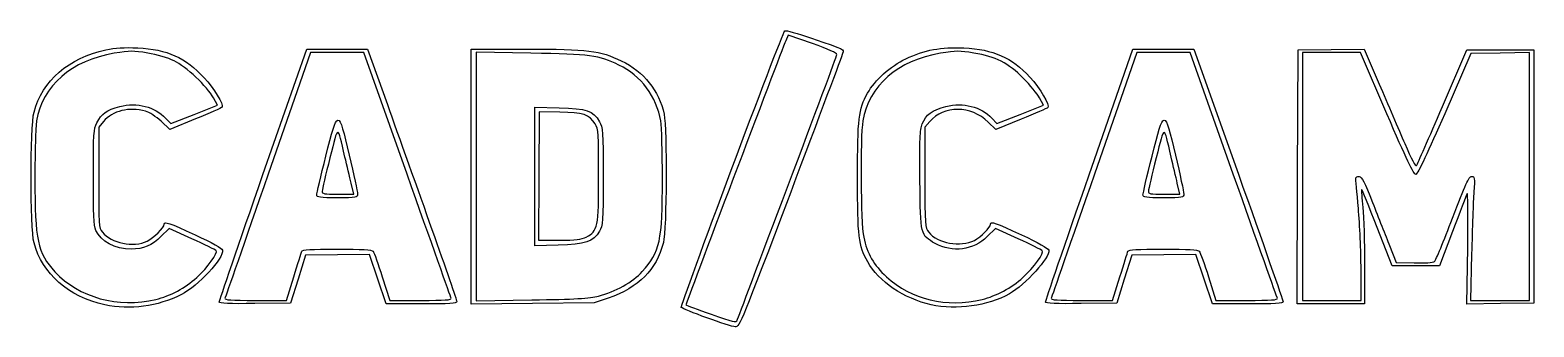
# Model space of a CAD drawing. Extents: x 9 to 145, y 48 to 75.
import ezdxf

# ---------------------------------------------------------------- set-up
doc = ezdxf.new("R2010")
doc.units = 0
doc.layers.add('Image', color=7, linetype='CONTINUOUS')

msp = doc.modelspace()

# ---------------------------------------------------------------- linework, layer by layer
at = {"layer": 'Image', "color": 7}
for points in [[(79.630903, 74.093856), (77.4218, 74.87551), (77.206431, 74.357755)], [(30.026192, 62.253947), (33.972385, 73.6), (36.721975, 73.6), (39.471567, 73.6), (41.249713, 68.6)], [(48.800003, 62.067336), (48.800003, 73.6), (53.766749, 73.6)], [(54.200004, 73.23472), (49.280003, 73.31908), (49.280003, 62.08019), (49.280003, 50.841304), (54.280004, 50.925174)], [(104.58457, 62.249285), (108.52913, 73.6), (111.2766, 73.6), (114.02406, 73.6), (118.05479, 62.28)], [(123.39895, 62.04), (123.44005, 73.52), (126.41745, 73.56345), (129.39485, 73.6069), (130.75769, 70.443454)], [(136.46785, 68.400006), (138.67421, 73.520006), (141.69713, 73.520006), (144.72005, 73.520006), (144.72005, 62.08), (144.72005, 50.64), (141.69865, 50.59639), (138.67726, 50.55278), (138.75126, 55.708403)], [(139.09782, 55.080001), (138.99727, 50.880001), (141.65864, 50.880001), (144.32001, 50.880001), (144.32001, 62.083869), (144.32001, 73.287738), (141.67067, 73.243868), (139.02133, 73.199998), (136.66615, 67.761318)], [(43.030848, 62.28), (39.121804, 73.28), (36.719391, 73.28), (34.31698, 73.28), (30.494005, 62.28)], [(117.59196, 62.28), (113.6839, 73.28), (111.28044, 73.28), (108.87698, 73.28), (105.05401, 62.28)], [(131.44819, 67.754417), (129.07249, 73.28), (126.45625, 73.28), (123.84001, 73.28), (123.84001, 62.08), (123.84001, 50.88), (126.48001, 50.88), (129.12001, 50.88), (129.11801, 53.72), (129.11803, 53.72)], [(21.241134, 67.350634), (21.698795, 66.860938), (23.80509, 67.69635), (25.911384, 68.531763), (25.555693, 69.185882)], [(54.560004, 62.079645), (54.560004, 68.350686), (56.760004, 68.295346)], [(56.807648, 67.90084), (54.960004, 67.92), (54.918004, 62.12), (54.876004, 56.32), (56.760496, 56.32)], [(95.801139, 67.350634), (96.2588, 66.860938), (98.365094, 67.69635), (100.47139, 68.531763), (100.1157, 69.185882)], [(15.633382, 67.050491), (15.200001, 66.535448), (15.200001, 62.009301)], [(23.938619, 67.290288), (21.610355, 66.346526), (20.82631, 67.079907)], [(90.193387, 67.050488), (89.760006, 66.535445), (89.760006, 62.009298)], [(98.433979, 67.267352), (96.147952, 66.345205), (95.473979, 67.005978)], [(36.785812, 60.48), (38.211622, 60.48), (37.976689, 61.48)], [(61.172455, 51.087154), (59.920002, 50.648206), (54.360002, 50.591436), (48.800001, 50.534666), (48.800003, 62.067336)], [(56.680004, 55.864304), (54.560004, 55.808604), (54.560004, 62.079645)], [(111.34582, 60.48), (112.77163, 60.48), (112.53669, 61.48)], [(129.4359, 54.119998), (129.4399, 50.559998), (126.39884, 50.559998), (123.35778, 50.559998), (123.39895, 62.04)], [(23.618061, 56.453326), (21.567006, 57.391766), (20.823504, 56.651454)], [(98.178066, 56.453326), (96.127011, 57.391766), (95.382969, 56.647725)], [(137.37929, 57.119998), (136.20074, 53.999998), (134.06233, 53.999998), (131.92393, 53.999998), (130.5741, 57.478788)], [(131.68491, 55.84), (132.28449, 54.32), (133.91889, 54.27422)], [(44.33327, 50.56), (41.146539, 50.56), (40.398819, 52.803554), (39.651099, 55.047107), (36.755375, 55.003557), (33.859653, 54.960007), (33.188329, 52.800007), (32.517002, 50.640007), (29.298503, 50.596697)], [(118.89327, 50.56), (115.70654, 50.56), (114.95882, 52.803554), (114.2111, 55.047107), (111.31538, 55.003557), (108.41966, 54.960007), (107.74833, 52.800007), (107.07701, 50.640007), (103.85851, 50.596697)], [(29.331992, 50.88), (32.138221, 50.88), (32.797177, 53)], [(40.794935, 53), (41.461783, 50.88), (44.268012, 50.88)], [(103.892, 50.88), (106.69823, 50.88), (107.35718, 53)], [(115.35494, 53), (116.02179, 50.88), (118.82802, 50.88)]]:
    msp.add_lwpolyline(points, dxfattribs=at)
for points in [[(77.359805, 61.12)], [(34.880002, 60.402701)], [(109.44001, 60.402701)], [(59.202492, 56.61357)], [(15.760001, 50.489981)], [(20.355949, 50.969117)], [(26.080002, 50.730645)], [(60.303506, 51.268147)], [(90.320006, 50.490858)], [(94.915955, 50.969116)], [(100.64001, 50.725982)], [(70.080005, 49.304416)]]:
    msp.add_lwpolyline(points, close=True, dxfattribs=at)
for points in [[(67.775875, 50.243195), (67.646152, 50.370158), (76.818938, 74.915478), (77.122143, 75.252736)], [(77.122143, 75.252736), (77.187773, 75.325746), (78.276146, 75.02625), (79.540741, 74.5872)], [(9.365266, 67.914406), (10.09793, 70.727294), (12.520474, 72.82924), (15.84563, 73.537163)], [(15.84563, 73.537163), (16.69927, 73.718902), (17.519273, 73.76801), (18.720001, 73.709299)], [(19.621414, 73.243875), (18.327104, 73.462112), (18.037505, 73.460443), (16.612478, 73.226525)], [(18.720001, 73.709299), (21.400408, 73.578237), (23.017177, 72.851517), (24.719842, 71.012438)], [(53.766749, 73.6), (59.389629, 73.6), (60.409905, 73.474213), (62.364887, 72.539957)], [(77.206431, 74.357755), (76.624096, 72.957813), (68.153664, 50.513494), (68.193724, 50.476565)], [(79.540741, 74.5872), (82.642223, 73.510408), (82.439578, 73.609568), (82.339002, 73.217934)], [(81.81938, 73.096101), (81.83268, 73.235414), (81.055037, 73.58995), (79.630903, 74.093856)], [(88.038446, 72.725914), (89.723849, 73.526307), (91.232768, 73.809402), (93.280006, 73.709299)], [(94.178806, 73.244315), (92.887537, 73.46204), (92.59676, 73.46032), (91.172483, 73.226525)], [(93.280006, 73.709299), (95.939701, 73.57925), (97.582866, 72.847698), (99.235592, 71.057818)], [(16.612478, 73.226525), (12.777642, 72.597042), (10.115601, 70.279287), (9.598871, 67.119999)], [(22.006782, 72.544685), (21.473203, 72.800894), (20.423078, 73.108704), (19.621414, 73.243875)], [(25.555693, 69.185882), (24.990368, 70.225518), (23.089, 72.025034), (22.006782, 72.544685)], [(62.153137, 72.163277), (60.31371, 73.041155), (59.558949, 73.142837), (54.200004, 73.23472)], [(65.923897, 67.10193), (65.56499, 69.293538), (64.129841, 71.219883), (62.153137, 72.163277)], [(62.364887, 72.539957), (64.381033, 71.576472), (65.775215, 69.831168), (66.221454, 67.712125)], [(77.359805, 61.12), (79.801228, 67.588), (81.808036, 72.977245), (81.81938, 73.096101)], [(82.339002, 73.217934), (82.291271, 73.03207), (80.180346, 67.39), (77.648059, 60.68)], [(91.172483, 73.226525), (87.337647, 72.597042), (84.675607, 70.279287), (84.158876, 67.119999)], [(84.590586, 69.627813), (85.208673, 70.763443), (86.66885, 72.075496), (88.038446, 72.725914)], [(98.640006, 70.972725), (97.284869, 72.343259), (96.176939, 72.907403), (94.178806, 73.244315)], [(24.719842, 71.012438), (25.578608, 70.084869), (26.48752, 68.591051), (26.339178, 68.351027)], [(100.1157, 69.185882), (99.920067, 69.545646), (99.256006, 70.349726), (98.640006, 70.972725)], [(99.235592, 71.057818), (100.17016, 70.045698), (101.07186, 68.52411), (100.85775, 68.320494)], [(83.680005, 62), (83.680005, 67.40204), (83.764525, 68.110072), (84.590586, 69.627813)], [(130.75769, 70.443454), (131.50725, 68.703558), (132.54342, 66.288092), (133.06029, 65.075753)], [(9.365266, 56.085594), (9.008964, 57.453531), (9.008964, 66.546469), (9.365266, 67.914406)], [(15.042326, 66.949485), (15.454207, 67.780739), (15.909531, 68.102454), (17.109062, 68.40976)], [(19.421134, 67.985752), (17.941785, 68.396507), (16.457619, 68.030042), (15.633382, 67.050491)], [(17.109062, 68.40976), (18.66666, 68.808798), (20.260062, 68.40036), (21.241134, 67.350634)], [(20.82631, 67.079907), (20.384318, 67.493339), (19.771288, 67.888528), (19.421134, 67.985752)], [(26.339178, 68.351027), (26.299418, 68.286687), (25.219163, 67.809358), (23.938619, 67.290288)], [(35.699911, 63.922702), (36.783294, 68.253138), (36.814231, 68.254581), (37.811305, 64.021122)], [(41.249713, 68.6), (42.227692, 65.85), (44.038592, 60.761688), (45.273931, 57.292642)], [(56.760004, 68.295346), (59.247405, 68.232776), (59.803679, 68.039762), (60.394343, 67.034341)], [(60.006481, 66.832232), (59.488097, 67.682411), (58.899162, 67.879152), (56.807648, 67.90084)], [(89.525039, 66.835446), (89.846233, 67.67648), (90.401068, 68.084914), (91.660779, 68.407637)], [(95.473979, 67.005978), (93.932966, 68.516808), (91.444859, 68.537782), (90.193387, 67.050488)], [(91.660779, 68.407637), (93.227046, 68.808894), (94.817821, 68.402837), (95.801139, 67.350634)], [(100.85775, 68.320494), (100.78195, 68.248444), (99.691294, 67.774533), (98.433979, 67.267352)], [(110.25992, 63.922702), (111.3433, 68.253138), (111.37424, 68.254581), (112.37131, 64.021122)], [(134.13077, 63.075753), (134.20267, 63.188092), (135.25435, 65.584006), (136.46785, 68.400006)], [(9.598871, 67.119999), (9.512512, 66.591999), (9.442687, 64.251999), (9.443706, 61.919999)], [(14.720001, 62.024346), (14.720001, 65.987307), (14.743501, 66.346397), (15.042326, 66.949485)], [(37.424623, 63.84), (36.726553, 66.83361), (36.84571, 66.840622), (36.065446, 63.76)], [(60.319158, 62.16), (60.318838, 66.003971), (60.295078, 66.358914), (60.006481, 66.832232)], [(60.394343, 67.034341), (60.700558, 66.513103), (60.720004, 66.217266), (60.720004, 62.080002)], [(66.076299, 61.92), (66.077259, 64.252), (66.008739, 66.583869), (65.923897, 67.10193)], [(66.221454, 67.712125), (66.507097, 66.355698), (66.459504, 57.255662), (66.160764, 56.108736)], [(84.158876, 67.119999), (83.906674, 65.578042), (83.96266, 57.882461), (84.235446, 56.595137)], [(89.312579, 61.728848), (89.272099, 65.506771), (89.303179, 66.254594), (89.525039, 66.835446)], [(111.98463, 63.84), (111.28726, 66.830579), (111.41518, 66.838134), (110.63011, 63.76)], [(134.06743, 62.275737), (133.88708, 62.241007), (133.20747, 63.662534), (131.44819, 67.754417)], [(136.66615, 67.761318), (135.19874, 64.372713), (134.21916, 62.30496), (134.06743, 62.275737)], [(34.880002, 60.402702), (34.880002, 60.536187), (35.248962, 62.120187), (35.699911, 63.922702)], [(37.976689, 61.48), (37.847476, 62.03), (37.599046, 63.092), (37.424623, 63.84)], [(37.811305, 64.021122), (38.223089, 62.27274), (38.560003, 60.68874), (38.560003, 60.501122)], [(109.44001, 60.402702), (109.44001, 60.536187), (109.80897, 62.120187), (110.25992, 63.922702)], [(112.53669, 61.48), (112.40748, 62.03), (112.15905, 63.092), (111.98463, 63.84)], [(112.37131, 64.021122), (112.78309, 62.27274), (113.12001, 60.68874), (113.12001, 60.501122)], [(133.06029, 65.075753), (133.6722, 63.640488), (134.04565, 62.942758), (134.13077, 63.075753)], [(36.065446, 63.76), (35.686537, 62.264), (35.372804, 60.914), (35.368261, 60.76)], [(110.63011, 63.76), (110.24856, 62.264), (109.93269, 60.914), (109.92819, 60.76)], [(9.443706, 61.919999), (9.446166, 56.292676), (9.681816, 55.19214), (11.251367, 53.477927)], [(14.943024, 57.215952), (14.771211, 57.627158), (14.720001, 58.731254), (14.720001, 62.024346)], [(15.200001, 62.009301), (15.200001, 57.657338), (15.212901, 57.466758), (15.535125, 57.057114)], [(26.080002, 50.730634), (26.080002, 50.828124), (27.855787, 56.013618), (30.026192, 62.253947)], [(30.494005, 62.28), (28.391368, 56.23), (26.638346, 51.19), (26.598397, 51.08)], [(47.007065, 51.08), (46.970125, 51.19), (45.180822, 56.23), (43.030848, 62.28)], [(59.2025, 56.61357), (60.255321, 57.16796), (60.31955, 57.486989), (60.319158, 62.16)], [(60.720004, 62.080002), (60.720004, 57.968133), (60.699044, 57.644352), (60.400004, 57.135607)], [(64.258566, 53.494442), (65.863705, 55.279742), (66.073825, 56.253691), (66.076299, 61.92)], [(72.82043, 49.094642), (72.875664, 49.240589), (74.918382, 54.652), (77.359805, 61.12)], [(84.59762, 54.359262), (83.763863, 55.891149), (83.680005, 56.589408), (83.680005, 62)], [(90.693227, 56.028538), (89.353559, 56.777005), (89.366199, 56.724818), (89.312579, 61.728848)], [(89.760006, 62.009298), (89.760006, 57.606331), (89.769506, 57.471131), (90.10743, 57.041474)], [(100.64001, 50.725971), (100.64001, 50.820901), (102.41506, 56.00639), (104.58457, 62.249285)], [(105.05401, 62.28), (102.95137, 56.23), (101.19835, 51.19), (101.1584, 51.08)], [(121.56713, 51.08), (121.53023, 51.19), (119.74139, 56.23), (117.59196, 62.28)], [(118.05479, 62.28), (120.27168, 56.054), (122.08427, 50.87), (122.08276, 50.76)], [(128.64198, 61.96), (128.64098, 62.026), (128.77482, 62.08), (128.93958, 62.08)], [(128.88001, 59.2), (128.75018, 60.652), (128.64307, 61.894), (128.64198, 61.96)], [(128.93958, 62.08), (129.17708, 62.08), (129.43042, 61.591014), (130.16224, 59.72)], [(137.37119, 58.314943), (138.53426, 61.378558), (138.85582, 62.078683), (139.10007, 62.079275)], [(139.10007, 62.079275), (139.37835, 62.079915), (139.39281, 61.978353), (139.29925, 60.680001)], [(36.720002, 60.159999), (35.18201, 60.159999), (34.880002, 60.199839), (34.880002, 60.402701)], [(35.368261, 60.76), (35.360961, 60.513662), (35.531418, 60.48), (36.785812, 60.48)], [(38.560003, 60.501122), (38.560003, 60.172733), (38.491313, 60.159999), (36.720002, 60.159999)], [(77.648059, 60.68), (73.209712, 48.919357), (73.029427, 48.48048), (72.641954, 48.49335)], [(111.28001, 60.159999), (109.74202, 60.159999), (109.44001, 60.199839), (109.44001, 60.402701)], [(109.92819, 60.76), (109.92119, 60.513669), (110.09145, 60.48), (111.34582, 60.48)], [(113.12001, 60.501122), (113.12001, 60.172733), (113.05131, 60.159999), (111.28001, 60.159999)], [(129.17361, 60.906912), (129.14571, 60.879042), (129.19241, 60.141588), (129.27736, 59.268121)], [(130.5741, 57.478788), (129.8317, 59.392123), (129.20147, 60.934779), (129.17361, 60.906912)], [(130.16224, 59.72), (130.66994, 58.422), (131.35514, 56.676), (131.68491, 55.84)], [(138.69156, 60.552012), (138.61806, 60.380404), (138.0275, 58.835998), (137.37929, 57.119998)], [(138.75126, 55.708403), (138.79196, 58.543996), (138.76506, 60.72362), (138.69156, 60.552012)], [(139.29925, 60.680001), (139.24375, 59.910001), (139.15311, 57.390001), (139.09782, 55.080001)], [(129.11803, 53.72), (129.11703, 55.282), (129.00984, 57.748), (128.88001, 59.2)], [(129.27736, 59.268121), (129.36226, 58.394652), (129.43363, 56.077998), (129.4359, 54.119998)], [(18.141438, 55.520893), (16.695193, 55.522993), (15.353243, 56.234162), (14.943024, 57.215952)], [(15.535125, 57.057114), (16.329654, 56.047034), (18.32711, 55.646698), (19.587699, 56.244886)], [(19.587699, 56.244886), (20.155565, 56.514357), (21.120001, 57.471478), (21.120001, 57.765568)], [(21.120001, 57.765568), (21.120001, 58.047725), (21.500856, 57.916774), (23.920002, 56.802837)], [(45.273931, 57.292642), (46.50927, 53.823594), (47.520003, 50.889594), (47.520003, 50.772642)], [(60.400004, 57.135607), (59.838026, 56.179551), (59.101748, 55.92793), (56.680004, 55.864304)], [(90.10743, 57.041474), (90.893508, 56.042138), (92.974049, 55.674154), (94.226254, 56.312981)], [(94.226254, 56.312981), (94.82475, 56.618311), (95.680006, 57.476826), (95.680006, 57.772274)], [(95.680006, 57.772274), (95.680006, 58.053296), (96.090267, 57.911333), (98.480006, 56.803381)], [(135.74783, 54.389891), (135.85482, 54.478691), (136.58533, 56.244963), (137.37119, 58.314943)], [(15.760001, 50.489981), (12.477679, 51.208534), (10.091794, 53.296267), (9.365266, 56.085594)], [(20.823504, 56.651454), (20.034593, 55.865931), (19.212401, 55.519355), (18.141438, 55.520893)], [(25.796379, 55.387622), (25.726379, 55.457622), (24.746141, 55.937184), (23.618061, 56.453326)], [(23.920002, 56.802837), (25.422504, 56.110984), (26.340562, 55.598346), (26.374981, 55.431992)], [(56.760496, 56.32), (58.279201, 56.32), (58.753202, 56.37698), (59.202492, 56.61357)], [(66.160764, 56.108736), (65.513413, 53.623387), (63.966842, 52.066499), (61.172455, 51.087154)], [(84.235446, 56.595137), (84.544998, 55.134297), (85.156835, 54.068503), (86.286073, 53.023028)], [(95.382969, 56.647725), (94.159981, 55.424736), (92.23004, 55.169926), (90.693227, 56.028538)], [(100.35638, 55.387622), (100.28638, 55.457622), (99.306146, 55.937184), (98.178066, 56.453326)], [(98.480006, 56.803381), (99.954182, 56.119909), (100.90122, 55.589523), (100.93499, 55.428469)], [(26.374981, 55.431992), (26.521323, 54.724712), (24.163786, 52.171621), (22.661277, 51.410242)], [(24.045568, 52.95637), (25.03561, 53.861211), (25.993133, 55.190869), (25.796379, 55.387622)], [(32.797177, 53), (33.159602, 54.166), (33.486244, 55.21), (33.523045, 55.32)], [(33.523045, 55.32), (33.573505, 55.470832), (34.353399, 55.52), (36.69539, 55.52)], [(36.69539, 55.52), (38.985796, 55.52), (39.843766, 55.46751), (39.964454, 55.32)], [(39.964454, 55.32), (40.054454, 55.21), (40.428169, 54.166), (40.794935, 53)], [(90.320006, 50.490861), (87.90461, 51.017731), (85.549958, 52.609506), (84.59762, 54.359262)], [(100.93499, 55.428469), (101.07279, 54.771258), (98.846373, 52.295685), (97.380827, 51.476576)], [(98.605573, 52.95637), (99.595614, 53.861211), (100.55314, 55.190869), (100.35638, 55.387622)], [(107.35718, 53), (107.71961, 54.166), (108.04625, 55.21), (108.08305, 55.32)], [(108.08305, 55.32), (108.13355, 55.470832), (108.9134, 55.52), (111.25539, 55.52)], [(111.25539, 55.52), (113.5458, 55.52), (114.40377, 55.46751), (114.52446, 55.32)], [(114.52446, 55.32), (114.61446, 55.21), (114.98817, 54.166), (115.35494, 53)], [(133.91889, 54.27422), (134.85528, 54.24799), (135.63637, 54.29739), (135.74783, 54.389891)], [(11.251367, 53.477927), (13.392383, 51.13958), (16.981536, 50.150572), (20.355949, 50.969117)], [(20.355949, 50.969117), (21.66315, 51.28621), (23.014566, 52.014091), (24.045568, 52.95637)], [(60.303506, 51.268144), (61.806335, 51.648597), (63.411211, 52.551978), (64.258566, 53.494442)], [(86.286073, 53.023028), (88.51047, 50.963629), (91.732275, 50.196839), (94.915955, 50.969116)], [(94.915953, 50.969117), (96.223155, 51.28621), (97.574571, 52.014091), (98.605573, 52.95637)], [(22.661277, 51.410242), (20.519561, 50.324952), (18.030177, 49.993002), (15.760001, 50.489981)], [(29.298503, 50.596697), (27.024517, 50.566097), (26.080002, 50.605397), (26.080002, 50.730645)], [(26.598397, 51.08), (26.542047, 50.924842), (27.154941, 50.88), (29.331992, 50.88)], [(44.268012, 50.88), (46.442153, 50.88), (47.059109, 50.92505), (47.007065, 51.08)], [(47.520003, 50.772642), (47.520003, 50.602904), (46.877029, 50.56), (44.33327, 50.56)], [(54.280004, 50.925174), (58.139809, 50.989914), (59.513402, 51.068126), (60.303506, 51.268147)], [(70.080005, 49.304416), (68.892004, 49.74316), (67.855147, 50.165611), (67.775875, 50.243195)], [(68.193724, 50.476565), (68.219174, 50.453105), (69.248004, 50.072864), (70.480005, 49.631594)], [(97.380827, 51.476576), (95.398888, 50.36885), (92.643073, 49.984127), (90.320006, 50.490858)], [(103.85851, 50.596697), (101.63613, 50.566787), (100.64001, 50.606807), (100.64001, 50.725982)], [(101.1584, 51.08), (101.1021, 50.924842), (101.71495, 50.88), (103.892, 50.88)], [(118.82802, 50.88), (121.00213, 50.88), (121.61913, 50.92505), (121.56713, 51.08)], [(122.08276, 50.76), (122.08076, 50.606787), (121.33453, 50.56), (118.89327, 50.56)], [(72.641954, 48.49335), (72.420881, 48.500693), (71.268005, 48.865672), (70.080005, 49.304416)], [(70.480005, 49.631594), (72.448113, 48.926667), (72.732195, 48.861493), (72.82043, 49.094642)]]:
    msp.add_open_spline(points, degree=3, dxfattribs=at)

doc.saveas('drawing.dxf')
